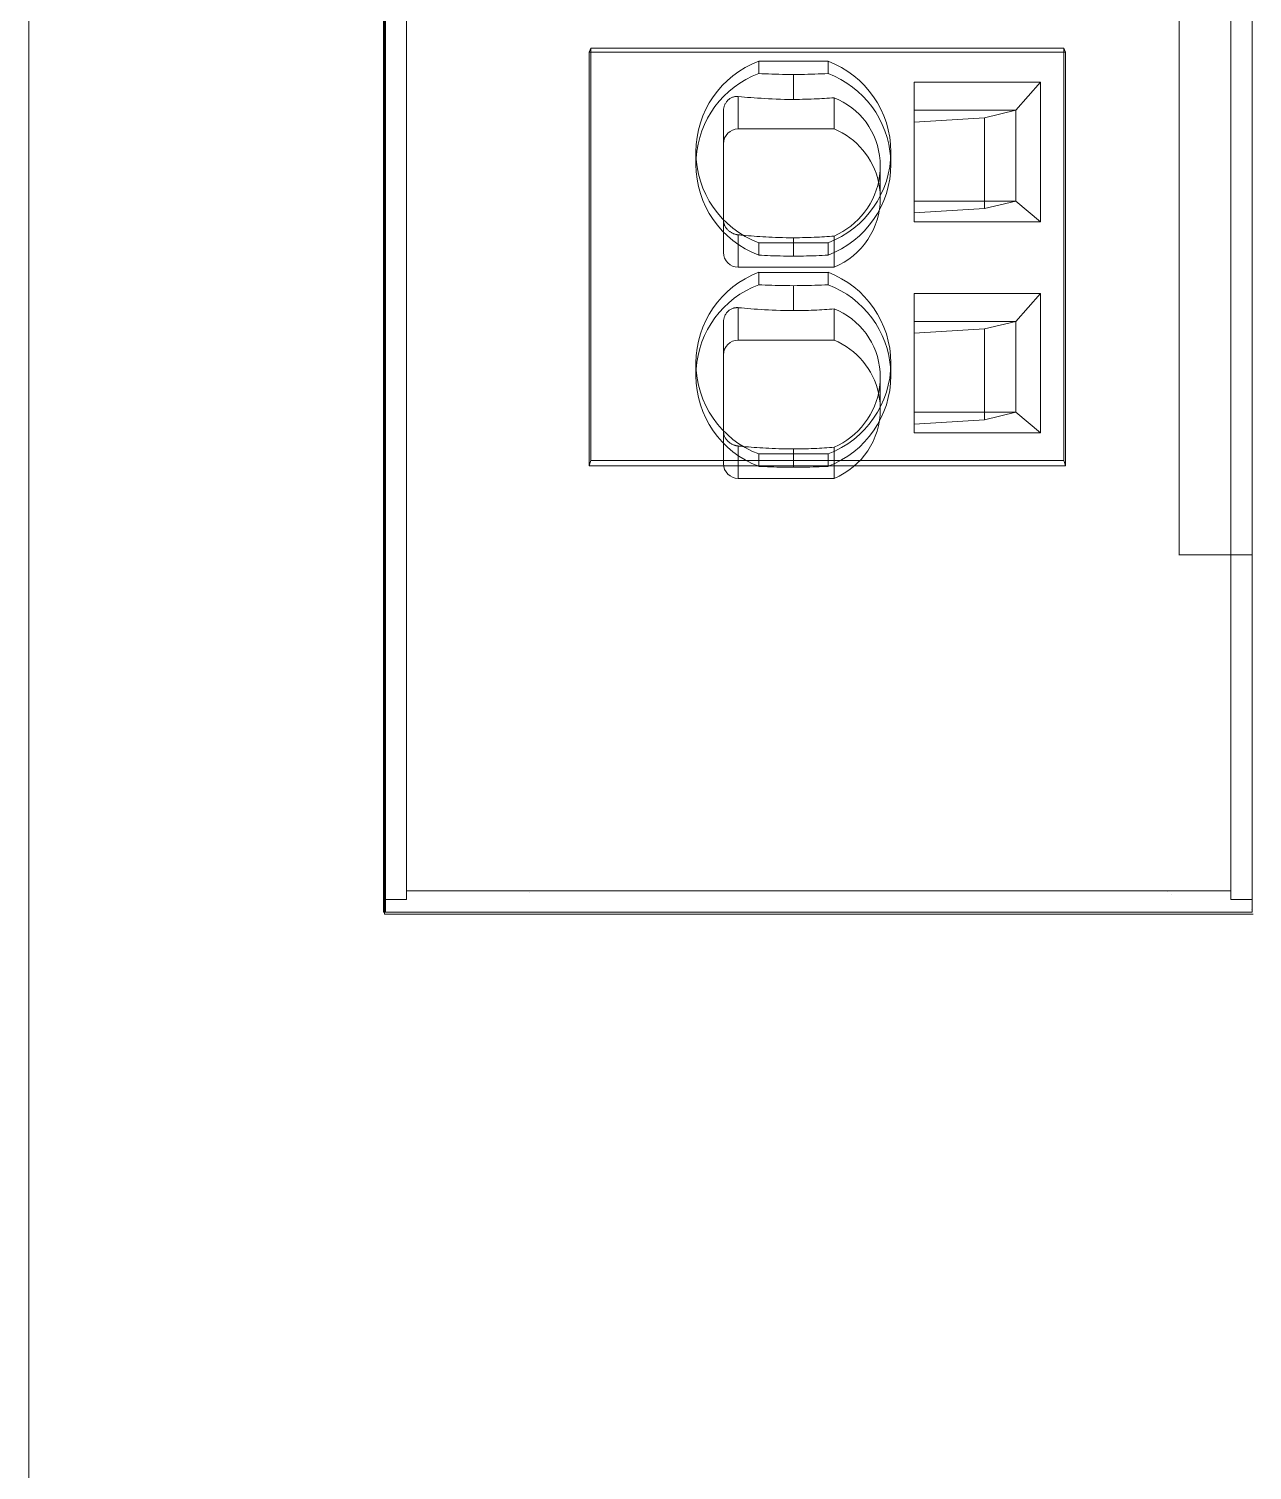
# Model space of a CAD drawing. Header units: millimetres. Extents: x 4137 to 6698, y 1400 to 3585.
# Drawn here: x 4370.9 to 4428.7, y 2504.4 to 2572.4 of the extents above; entities that cross this region are included whole.
import ezdxf

# ---------------------------------------------------------------- set-up
doc = ezdxf.new("R2010")
doc.units = ezdxf.units.MM
doc.layers.add('000-SI-Oprema', color=30, linetype='Continuous', lineweight=0)
doc.layers.add('002-PI-Kabelska kanalica', color=150, linetype='Continuous')

msp = doc.modelspace()

# ---------------------------------------------------------------- linework, layer by layer
at = {"layer": '000-SI-Oprema', "color": 0, "linetype": 'ByBlock', "lineweight": 0}
for p, q in [((4387.68, 2660.745), (4387.68, 2530.745)), ((4387.68, 2549.295), (4387.68, 2660.745)), ((4387.728, 2660.646), (4387.728, 2530.646)), ((4387.728, 2549.195), (4387.728, 2660.646)), ((4387.776, 2660.546), (4387.776, 2547.605)), ((4425.226, 2660.546), (4425.226, 2547.605)), ((4428.676, 2660.546), (4428.676, 2547.604)), ((4388.776, 2660.044), (4388.776, 2548.761)), ((4427.676, 2548.761), (4427.676, 2660.071)), ((4397.464, 2571.493), (4397.388, 2571.308)), ((4397.464, 2571.493), (4397.464, 2552.053)), ((4397.464, 2571.493), (4419.787, 2571.493)), ((4419.787, 2571.493), (4419.863, 2571.308)), ((4419.787, 2571.493), (4419.787, 2552.053)), ((4397.39, 2551.796), (4397.388, 2571.308)), ((4397.388, 2571.308), (4397.464, 2571.308)), ((4397.464, 2571.308), (4419.787, 2571.308)), ((4408.662, 2570.886), (4405.394, 2570.886)), ((4405.394, 2570.886), (4405.394, 2570.302)), ((4408.662, 2570.886), (4408.662, 2570.302)), ((4419.787, 2571.308), (4419.863, 2571.308)), ((4419.862, 2551.796), (4419.863, 2571.308)), ((4405.394, 2570.302), (4405.543, 2570.295)), ((4405.543, 2570.295), (4405.696, 2570.288)), ((4405.696, 2570.288), (4405.852, 2570.281)), ((4405.852, 2570.281), (4406.012, 2570.275)), ((4406.012, 2570.275), (4406.175, 2570.27)), ((4406.175, 2570.27), (4406.341, 2570.265)), ((4406.341, 2570.265), (4406.51, 2570.262)), ((4406.51, 2570.262), (4406.682, 2570.259)), ((4406.682, 2570.259), (4406.854, 2570.258)), ((4406.854, 2570.258), (4407.028, 2570.257)), ((4407.028, 2570.257), (4407.201, 2570.258)), ((4407.028, 2569.081), (4407.028, 2570.257)), ((4407.201, 2570.258), (4407.374, 2570.259)), ((4407.374, 2570.259), (4407.545, 2570.262)), ((4407.545, 2570.262), (4407.714, 2570.265)), ((4407.714, 2570.265), (4407.88, 2570.27)), ((4407.88, 2570.27), (4408.043, 2570.275)), ((4408.043, 2570.275), (4408.203, 2570.281)), ((4408.203, 2570.281), (4408.359, 2570.288)), ((4408.359, 2570.288), (4408.512, 2570.295)), ((4408.512, 2570.295), (4408.662, 2570.302)), ((4412.728, 2563.311), (4412.728, 2569.895)), ((4418.682, 2569.895), (4412.728, 2569.895)), ((4417.528, 2568.57), (4418.682, 2569.895)), ((4418.682, 2569.895), (4418.682, 2563.311)), ((4403.763, 2568.757), (4403.754, 2568.726)), ((4403.773, 2568.788), (4403.763, 2568.757)), ((4403.785, 2568.819), (4403.773, 2568.788)), ((4403.799, 2568.85), (4403.785, 2568.819)), ((4403.815, 2568.882), (4403.799, 2568.85)), ((4403.832, 2568.912), (4403.815, 2568.882)), ((4403.852, 2568.943), (4403.832, 2568.912)), ((4403.873, 2568.972), (4403.852, 2568.943)), ((4403.896, 2569.001), (4403.873, 2568.972)), ((4403.921, 2569.029), (4403.896, 2569.001)), ((4403.947, 2569.055), (4403.921, 2569.029)), ((4403.975, 2569.079), (4403.947, 2569.055)), ((4404.003, 2569.101), (4403.975, 2569.079)), ((4404.032, 2569.121), (4404.003, 2569.101)), ((4404.061, 2569.139), (4404.032, 2569.121)), ((4404.091, 2569.155), (4404.061, 2569.139)), ((4404.121, 2569.17), (4404.091, 2569.155)), ((4404.151, 2569.182), (4404.121, 2569.17)), ((4404.181, 2569.192), (4404.151, 2569.182)), ((4404.21, 2569.201), (4404.181, 2569.192)), ((4404.239, 2569.208), (4404.21, 2569.201)), ((4404.267, 2569.213), (4404.239, 2569.208)), ((4404.295, 2569.217), (4404.267, 2569.213)), ((4404.323, 2569.219), (4404.295, 2569.217)), ((4404.35, 2569.221), (4404.323, 2569.219)), ((4404.376, 2569.221), (4404.35, 2569.221)), ((4404.402, 2569.22), (4404.376, 2569.221)), ((4404.428, 2569.218), (4404.402, 2569.22)), ((4404.428, 2569.218), (4404.571, 2569.205)), ((4404.428, 2569.218), (4404.428, 2567.691)), ((4404.571, 2569.205), (4404.716, 2569.192)), ((4404.716, 2569.192), (4404.865, 2569.179)), ((4404.865, 2569.179), (4405.017, 2569.167)), ((4405.017, 2569.167), (4405.174, 2569.155)), ((4405.174, 2569.155), (4405.334, 2569.144)), ((4405.334, 2569.144), (4405.499, 2569.133)), ((4405.499, 2569.133), (4405.67, 2569.122)), ((4405.67, 2569.122), (4405.847, 2569.112)), ((4405.847, 2569.112), (4406.03, 2569.104)), ((4406.03, 2569.104), (4406.218, 2569.096)), ((4406.218, 2569.096), (4406.414, 2569.09)), ((4406.414, 2569.09), (4406.615, 2569.085)), ((4406.615, 2569.085), (4406.82, 2569.082)), ((4406.82, 2569.082), (4407.028, 2569.081)), ((4407.028, 2569.081), (4407.172, 2569.082)), ((4407.172, 2569.082), (4407.315, 2569.083)), ((4407.315, 2569.083), (4407.457, 2569.086)), ((4407.457, 2569.086), (4407.598, 2569.089)), ((4407.598, 2569.089), (4407.735, 2569.093)), ((4407.735, 2569.093), (4407.869, 2569.097)), ((4407.869, 2569.097), (4408, 2569.103)), ((4408, 2569.103), (4408.128, 2569.109)), ((4408.128, 2569.109), (4408.253, 2569.115)), ((4408.253, 2569.115), (4408.376, 2569.122)), ((4408.376, 2569.122), (4408.495, 2569.129)), ((4408.495, 2569.129), (4408.612, 2569.136)), ((4408.612, 2569.136), (4408.726, 2569.144)), ((4408.726, 2569.144), (4408.838, 2569.152)), ((4408.838, 2569.152), (4408.948, 2569.16)), ((4408.948, 2569.16), (4408.948, 2567.691)), ((4409.168, 2569.064), (4408.948, 2569.16)), ((4409.38, 2568.953), (4409.168, 2569.064)), ((4409.585, 2568.828), (4409.38, 2568.953)), ((4409.78, 2568.689), (4409.585, 2568.828)), ((4403.729, 2568.577), (4403.728, 2568.549)), ((4403.728, 2568.549), (4403.728, 2568.522)), ((4403.728, 2568.344), (4403.728, 2568.522)), ((4403.728, 2568.163), (4403.728, 2568.344)), ((4403.728, 2567.979), (4403.728, 2568.163)), ((4403.732, 2568.606), (4403.729, 2568.577)), ((4403.736, 2568.635), (4403.732, 2568.606)), ((4403.74, 2568.665), (4403.736, 2568.635)), ((4403.746, 2568.695), (4403.74, 2568.665)), ((4403.754, 2568.726), (4403.746, 2568.695)), ((4409.965, 2568.536), (4409.78, 2568.689)), ((4410.14, 2568.37), (4409.965, 2568.536)), ((4410.303, 2568.192), (4410.14, 2568.37)), ((4410.454, 2568.002), (4410.303, 2568.192)), ((4412.728, 2568.57), (4417.528, 2568.57)), ((4416.043, 2568.215), (4412.728, 2568.012)), ((4416.043, 2568.215), (4417.528, 2568.57)), ((4416.043, 2564.287), (4416.043, 2568.215)), ((4417.528, 2564.287), (4417.528, 2568.57)), ((4403.728, 2567.79), (4403.728, 2567.979)), ((4403.728, 2567.596), (4403.728, 2567.79)), ((4403.728, 2567.397), (4403.728, 2567.596)), ((4403.728, 2567.193), (4403.728, 2567.397)), ((4408.948, 2567.691), (4404.428, 2567.691)), ((4410.591, 2567.801), (4410.454, 2568.002)), ((4410.714, 2567.591), (4410.591, 2567.801)), ((4410.822, 2567.372), (4410.714, 2567.591)), ((4403.728, 2566.981), (4403.728, 2567.193)), ((4403.728, 2566.762), (4403.728, 2566.981)), ((4403.728, 2566.538), (4403.728, 2566.762)), ((4410.914, 2567.146), (4410.822, 2567.372)), ((4410.99, 2566.914), (4410.914, 2567.146)), ((4411.05, 2566.677), (4410.99, 2566.914)), ((4402.428, 2566.603), (4402.428, 2566.019)), ((4403.728, 2566.309), (4403.728, 2566.538)), ((4403.728, 2566.076), (4403.728, 2566.309)), ((4403.728, 2565.838), (4403.728, 2566.076)), ((4411.093, 2566.436), (4411.05, 2566.677)), ((4411.119, 2566.191), (4411.093, 2566.436)), ((4411.128, 2565.943), (4411.119, 2566.191)), ((4411.628, 2566.019), (4411.628, 2566.603)), ((4403.728, 2565.603), (4403.728, 2565.838)), ((4403.728, 2565.376), (4403.728, 2565.603)), ((4403.728, 2565.157), (4403.728, 2565.376)), ((4411.058, 2565.247), (4411.096, 2565.477)), ((4411.096, 2565.477), (4411.12, 2565.709)), ((4411.12, 2565.709), (4411.128, 2565.943)), ((4411.128, 2564.428), (4411.128, 2565.943)), ((4403.728, 2564.948), (4403.728, 2565.157)), ((4403.728, 2564.747), (4403.728, 2564.948)), ((4403.728, 2564.556), (4403.728, 2564.747)), ((4410.854, 2564.578), (4410.937, 2564.797)), ((4410.937, 2564.797), (4411.005, 2565.02)), ((4411.005, 2565.02), (4411.058, 2565.247)), ((4403.728, 2564.373), (4403.728, 2564.556)), ((4403.728, 2564.198), (4403.728, 2564.373)), ((4403.728, 2564.03), (4403.728, 2564.198)), ((4403.728, 2563.867), (4403.728, 2564.03)), ((4410.524, 2563.959), (4410.648, 2564.159)), ((4410.648, 2564.159), (4410.758, 2564.365)), ((4410.758, 2564.365), (4410.854, 2564.578)), ((4412.728, 2564.287), (4417.528, 2564.287)), ((4416.043, 2563.931), (4416.043, 2564.287)), ((4416.043, 2563.931), (4417.528, 2564.287)), ((4418.682, 2563.311), (4417.528, 2564.287)), ((4403.728, 2563.71), (4403.728, 2563.867)), ((4403.728, 2563.558), (4403.728, 2563.71)), ((4403.728, 2563.41), (4403.728, 2563.558)), ((4403.728, 2563.407), (4403.728, 2563.41)), ((4403.728, 2563.404), (4403.728, 2563.407)), ((4403.728, 2563.401), (4403.728, 2563.404)), ((4403.728, 2563.398), (4403.728, 2563.401)), ((4403.728, 2563.394), (4403.728, 2563.398)), ((4403.728, 2563.391), (4403.728, 2563.394)), ((4403.728, 2563.391), (4403.728, 2563.37)), ((4403.728, 2563.391), (4403.728, 2561.863)), ((4403.728, 2563.37), (4403.729, 2563.349)), ((4403.729, 2563.349), (4403.731, 2563.327)), ((4403.731, 2563.327), (4403.734, 2563.305)), ((4409.915, 2563.257), (4410.083, 2563.417)), ((4410.083, 2563.417), (4410.241, 2563.587)), ((4410.241, 2563.587), (4410.388, 2563.768)), ((4410.388, 2563.768), (4410.524, 2563.959)), ((4416.043, 2563.931), (4412.728, 2563.729)), ((4412.728, 2563.311), (4418.682, 2563.311)), ((4403.734, 2563.305), (4403.738, 2563.283)), ((4403.738, 2563.283), (4403.742, 2563.26)), ((4403.742, 2563.26), (4403.748, 2563.236)), ((4403.748, 2563.236), (4403.755, 2563.212)), ((4403.755, 2563.212), (4403.763, 2563.188)), ((4403.763, 2563.188), (4403.773, 2563.163)), ((4403.773, 2563.163), (4403.784, 2563.138)), ((4403.784, 2563.138), (4403.796, 2563.112)), ((4403.796, 2563.112), (4403.809, 2563.086)), ((4403.809, 2563.086), (4403.825, 2563.06)), ((4403.825, 2563.06), (4403.841, 2563.035)), ((4403.841, 2563.035), (4403.859, 2563.009)), ((4403.859, 2563.009), (4403.879, 2562.984)), ((4403.879, 2562.984), (4403.9, 2562.959)), ((4403.9, 2562.959), (4403.922, 2562.935)), ((4403.922, 2562.935), (4403.946, 2562.911)), ((4403.946, 2562.911), (4403.97, 2562.889)), ((4403.97, 2562.889), (4403.996, 2562.868)), ((4403.996, 2562.868), (4404.021, 2562.848)), ((4404.021, 2562.848), (4404.048, 2562.83)), ((4404.048, 2562.83), (4404.074, 2562.812)), ((4404.074, 2562.812), (4404.101, 2562.796)), ((4404.101, 2562.796), (4404.128, 2562.782)), ((4404.128, 2562.782), (4404.155, 2562.768)), ((4404.155, 2562.768), (4404.181, 2562.756)), ((4404.181, 2562.756), (4404.208, 2562.746)), ((4404.208, 2562.746), (4404.234, 2562.736)), ((4404.234, 2562.736), (4404.259, 2562.727)), ((4404.259, 2562.727), (4404.285, 2562.72)), ((4404.285, 2562.72), (4404.31, 2562.713)), ((4404.31, 2562.713), (4404.334, 2562.708)), ((4404.334, 2562.708), (4404.358, 2562.703)), ((4404.358, 2562.703), (4404.382, 2562.699)), ((4404.382, 2562.699), (4404.405, 2562.696)), ((4404.405, 2562.696), (4404.428, 2562.693)), ((4404.466, 2562.69), (4404.428, 2562.693)), ((4404.428, 2562.693), (4404.428, 2561.166)), ((4404.505, 2562.686), (4404.466, 2562.69)), ((4404.545, 2562.682), (4404.505, 2562.686)), ((4404.584, 2562.679), (4404.545, 2562.682)), ((4404.624, 2562.675), (4404.584, 2562.679)), ((4404.664, 2562.672), (4404.624, 2562.675)), ((4404.787, 2562.661), (4404.664, 2562.672)), ((4404.912, 2562.65), (4404.787, 2562.661)), ((4405.04, 2562.64), (4404.912, 2562.65)), ((4405.171, 2562.63), (4405.04, 2562.64)), ((4405.304, 2562.621), (4405.171, 2562.63)), ((4408.948, 2562.635), (4408.838, 2562.627)), ((4408.948, 2562.635), (4409.156, 2562.734)), ((4408.948, 2562.635), (4408.948, 2561.166)), ((4409.156, 2562.734), (4409.357, 2562.847)), ((4409.357, 2562.847), (4409.551, 2562.971)), ((4409.551, 2562.971), (4409.737, 2563.108)), ((4409.737, 2563.108), (4409.915, 2563.257)), ((4405.441, 2562.611), (4405.304, 2562.621)), ((4405.394, 2562.319), (4405.394, 2561.735)), ((4405.394, 2562.319), (4408.662, 2562.319)), ((4405.582, 2562.602), (4405.441, 2562.611)), ((4405.726, 2562.594), (4405.582, 2562.602)), ((4405.874, 2562.586), (4405.726, 2562.594)), ((4406.027, 2562.579), (4405.874, 2562.586)), ((4406.184, 2562.572), (4406.027, 2562.579)), ((4406.347, 2562.567), (4406.184, 2562.572)), ((4406.513, 2562.562), (4406.347, 2562.567)), ((4406.682, 2562.559), (4406.513, 2562.562)), ((4406.853, 2562.557), (4406.682, 2562.559)), ((4407.028, 2562.556), (4406.853, 2562.557)), ((4407.173, 2562.557), (4407.028, 2562.556)), ((4407.028, 2562.556), (4407.028, 2562.319)), ((4407.028, 2562.319), (4407.028, 2561.69)), ((4407.316, 2562.558), (4407.173, 2562.557)), ((4407.458, 2562.561), (4407.316, 2562.558)), ((4407.597, 2562.564), (4407.458, 2562.561)), ((4407.734, 2562.568), (4407.597, 2562.564)), ((4407.869, 2562.572), (4407.734, 2562.568)), ((4408, 2562.578), (4407.869, 2562.572)), ((4408.129, 2562.583), (4408, 2562.578)), ((4408.254, 2562.59), (4408.129, 2562.583)), ((4408.376, 2562.597), (4408.254, 2562.59)), ((4408.495, 2562.604), (4408.376, 2562.597)), ((4408.612, 2562.611), (4408.495, 2562.604)), ((4408.726, 2562.619), (4408.612, 2562.611)), ((4408.662, 2562.319), (4408.662, 2561.735)), ((4408.838, 2562.627), (4408.726, 2562.619)), ((4405.529, 2561.728), (4405.394, 2561.735)), ((4405.668, 2561.722), (4405.529, 2561.728)), ((4405.809, 2561.715), (4405.668, 2561.722)), ((4405.954, 2561.71), (4405.809, 2561.715)), ((4406.101, 2561.705), (4405.954, 2561.71)), ((4406.25, 2561.7), (4406.101, 2561.705)), ((4406.402, 2561.697), (4406.25, 2561.7)), ((4406.556, 2561.694), (4406.402, 2561.697)), ((4406.713, 2561.692), (4406.556, 2561.694)), ((4406.87, 2561.69), (4406.713, 2561.692)), ((4407.028, 2561.69), (4406.87, 2561.69)), ((4407.186, 2561.69), (4407.028, 2561.69)), ((4407.343, 2561.692), (4407.186, 2561.69)), ((4407.498, 2561.694), (4407.343, 2561.692)), ((4407.652, 2561.697), (4407.498, 2561.694)), ((4407.805, 2561.7), (4407.652, 2561.697)), ((4407.955, 2561.705), (4407.805, 2561.7)), ((4408.102, 2561.71), (4407.955, 2561.705)), ((4408.246, 2561.715), (4408.102, 2561.71)), ((4408.387, 2561.722), (4408.246, 2561.715)), ((4408.526, 2561.728), (4408.387, 2561.722)), ((4408.662, 2561.735), (4408.526, 2561.728)), ((4404.428, 2561.166), (4408.948, 2561.166)), ((4408.662, 2560.924), (4405.394, 2560.924)), ((4405.394, 2560.924), (4405.394, 2560.341)), ((4408.662, 2560.924), (4408.662, 2560.341)), ((4405.394, 2560.341), (4405.543, 2560.333)), ((4405.543, 2560.333), (4405.696, 2560.326)), ((4405.696, 2560.326), (4405.852, 2560.319)), ((4405.852, 2560.319), (4406.012, 2560.313)), ((4406.012, 2560.313), (4406.175, 2560.308)), ((4406.175, 2560.308), (4406.341, 2560.303)), ((4406.341, 2560.303), (4406.51, 2560.3)), ((4406.51, 2560.3), (4406.682, 2560.297)), ((4406.682, 2560.297), (4406.854, 2560.296)), ((4406.854, 2560.296), (4407.028, 2560.295)), ((4407.028, 2560.295), (4407.201, 2560.296)), ((4407.028, 2559.119), (4407.028, 2560.295)), ((4407.201, 2560.296), (4407.374, 2560.297)), ((4407.374, 2560.297), (4407.545, 2560.3)), ((4407.545, 2560.3), (4407.714, 2560.303)), ((4407.714, 2560.303), (4407.88, 2560.308)), ((4407.88, 2560.308), (4408.043, 2560.313)), ((4408.043, 2560.313), (4408.203, 2560.319)), ((4408.203, 2560.319), (4408.359, 2560.326)), ((4408.359, 2560.326), (4408.512, 2560.333)), ((4408.512, 2560.333), (4408.662, 2560.341)), ((4412.728, 2553.349), (4412.728, 2559.933)), ((4418.682, 2559.933), (4412.728, 2559.933)), ((4417.528, 2558.608), (4418.682, 2559.933)), ((4418.682, 2559.933), (4418.682, 2553.349)), ((4404.181, 2559.23), (4404.151, 2559.22)), ((4404.21, 2559.239), (4404.181, 2559.23)), ((4404.239, 2559.246), (4404.21, 2559.239)), ((4404.267, 2559.251), (4404.239, 2559.246)), ((4404.295, 2559.255), (4404.267, 2559.251)), ((4404.323, 2559.257), (4404.295, 2559.255)), ((4404.35, 2559.259), (4404.323, 2559.257)), ((4404.376, 2559.259), (4404.35, 2559.259)), ((4404.402, 2559.258), (4404.376, 2559.259)), ((4404.428, 2559.256), (4404.402, 2559.258)), ((4404.428, 2559.256), (4404.428, 2557.729)), ((4404.428, 2559.256), (4404.571, 2559.243)), ((4404.571, 2559.243), (4404.716, 2559.23)), ((4404.716, 2559.23), (4404.865, 2559.217)), ((4403.729, 2558.615), (4403.728, 2558.587)), ((4403.728, 2558.587), (4403.728, 2558.56)), ((4403.728, 2558.382), (4403.728, 2558.56)), ((4403.732, 2558.644), (4403.729, 2558.615)), ((4403.736, 2558.673), (4403.732, 2558.644)), ((4403.74, 2558.703), (4403.736, 2558.673)), ((4403.746, 2558.733), (4403.74, 2558.703)), ((4403.754, 2558.764), (4403.746, 2558.733)), ((4403.763, 2558.795), (4403.754, 2558.764)), ((4403.773, 2558.826), (4403.763, 2558.795)), ((4403.785, 2558.857), (4403.773, 2558.826)), ((4403.799, 2558.888), (4403.785, 2558.857)), ((4403.815, 2558.92), (4403.799, 2558.888)), ((4403.832, 2558.951), (4403.815, 2558.92)), ((4403.852, 2558.981), (4403.832, 2558.951)), ((4403.873, 2559.01), (4403.852, 2558.981)), ((4403.896, 2559.039), (4403.873, 2559.01)), ((4403.921, 2559.067), (4403.896, 2559.039)), ((4403.947, 2559.093), (4403.921, 2559.067)), ((4403.975, 2559.117), (4403.947, 2559.093)), ((4404.003, 2559.139), (4403.975, 2559.117)), ((4404.032, 2559.159), (4404.003, 2559.139)), ((4404.061, 2559.177), (4404.032, 2559.159)), ((4404.091, 2559.194), (4404.061, 2559.177)), ((4404.121, 2559.208), (4404.091, 2559.194)), ((4404.151, 2559.22), (4404.121, 2559.208)), ((4404.865, 2559.217), (4405.017, 2559.205)), ((4405.017, 2559.205), (4405.174, 2559.193)), ((4405.174, 2559.193), (4405.334, 2559.182)), ((4405.334, 2559.182), (4405.499, 2559.171)), ((4405.499, 2559.171), (4405.67, 2559.16)), ((4405.67, 2559.16), (4405.847, 2559.151)), ((4405.847, 2559.151), (4406.03, 2559.142)), ((4406.03, 2559.142), (4406.218, 2559.134)), ((4406.218, 2559.134), (4406.414, 2559.128)), ((4406.414, 2559.128), (4406.615, 2559.123)), ((4406.615, 2559.123), (4406.82, 2559.12)), ((4406.82, 2559.12), (4407.028, 2559.119)), ((4407.028, 2559.119), (4407.172, 2559.12)), ((4407.172, 2559.12), (4407.315, 2559.121)), ((4407.315, 2559.121), (4407.457, 2559.124)), ((4407.457, 2559.124), (4407.598, 2559.127)), ((4407.598, 2559.127), (4407.735, 2559.131)), ((4407.735, 2559.131), (4407.869, 2559.135)), ((4407.869, 2559.135), (4408, 2559.141)), ((4408, 2559.141), (4408.128, 2559.147)), ((4408.128, 2559.147), (4408.253, 2559.153)), ((4408.253, 2559.153), (4408.376, 2559.16)), ((4408.376, 2559.16), (4408.495, 2559.167)), ((4408.495, 2559.167), (4408.612, 2559.174)), ((4408.612, 2559.174), (4408.726, 2559.182)), ((4408.726, 2559.182), (4408.838, 2559.19)), ((4408.838, 2559.19), (4408.948, 2559.198)), ((4409.168, 2559.102), (4408.948, 2559.198)), ((4408.948, 2559.198), (4408.948, 2557.729)), ((4409.38, 2558.991), (4409.168, 2559.102)), ((4409.585, 2558.866), (4409.38, 2558.991)), ((4409.78, 2558.727), (4409.585, 2558.866)), ((4409.965, 2558.574), (4409.78, 2558.727)), ((4410.14, 2558.408), (4409.965, 2558.574)), ((4412.728, 2558.608), (4417.528, 2558.608)), ((4416.043, 2558.253), (4417.528, 2558.608)), ((4417.528, 2554.325), (4417.528, 2558.608)), ((4403.728, 2558.201), (4403.728, 2558.382)), ((4403.728, 2558.017), (4403.728, 2558.201)), ((4403.728, 2557.828), (4403.728, 2558.017)), ((4410.303, 2558.23), (4410.14, 2558.408)), ((4410.454, 2558.04), (4410.303, 2558.23)), ((4410.591, 2557.839), (4410.454, 2558.04)), ((4416.043, 2558.253), (4412.728, 2558.05)), ((4416.043, 2554.325), (4416.043, 2558.253)), ((4403.728, 2557.634), (4403.728, 2557.828)), ((4403.728, 2557.435), (4403.728, 2557.634)), ((4403.728, 2557.231), (4403.728, 2557.435)), ((4403.728, 2557.019), (4403.728, 2557.231)), ((4408.948, 2557.729), (4404.428, 2557.729)), ((4410.714, 2557.629), (4410.591, 2557.839)), ((4410.822, 2557.41), (4410.714, 2557.629)), ((4410.914, 2557.184), (4410.822, 2557.41)), ((4402.428, 2556.641), (4402.428, 2556.057)), ((4403.728, 2556.8), (4403.728, 2557.019)), ((4403.728, 2556.576), (4403.728, 2556.8)), ((4403.728, 2556.347), (4403.728, 2556.576)), ((4410.99, 2556.953), (4410.914, 2557.184)), ((4411.05, 2556.715), (4410.99, 2556.953)), ((4411.093, 2556.474), (4411.05, 2556.715)), ((4411.628, 2556.057), (4411.628, 2556.641)), ((4403.728, 2556.114), (4403.728, 2556.347)), ((4403.728, 2555.876), (4403.728, 2556.114)), ((4403.728, 2555.641), (4403.728, 2555.876)), ((4411.119, 2556.229), (4411.093, 2556.474)), ((4411.128, 2555.981), (4411.119, 2556.229)), ((4411.12, 2555.747), (4411.128, 2555.981)), ((4411.128, 2554.466), (4411.128, 2555.981)), ((4403.728, 2555.414), (4403.728, 2555.641)), ((4403.728, 2555.196), (4403.728, 2555.414)), ((4403.728, 2554.986), (4403.728, 2555.196)), ((4411.005, 2555.058), (4411.058, 2555.285)), ((4411.058, 2555.285), (4411.096, 2555.515)), ((4411.096, 2555.515), (4411.12, 2555.747)), ((4403.728, 2554.785), (4403.728, 2554.986)), ((4403.728, 2554.594), (4403.728, 2554.785)), ((4403.728, 2554.411), (4403.728, 2554.594)), ((4410.758, 2554.403), (4410.854, 2554.616)), ((4410.854, 2554.616), (4410.937, 2554.835)), ((4410.937, 2554.835), (4411.005, 2555.058)), ((4403.728, 2554.236), (4403.728, 2554.411)), ((4403.728, 2554.068), (4403.728, 2554.236)), ((4403.728, 2553.905), (4403.728, 2554.068)), ((4403.728, 2553.748), (4403.728, 2553.905)), ((4410.241, 2553.625), (4410.388, 2553.806)), ((4410.388, 2553.806), (4410.524, 2553.997)), ((4410.524, 2553.997), (4410.648, 2554.197)), ((4410.648, 2554.197), (4410.758, 2554.403)), ((4412.728, 2554.325), (4417.528, 2554.325)), ((4416.043, 2553.969), (4412.728, 2553.767)), ((4416.043, 2553.969), (4416.043, 2554.325)), ((4416.043, 2553.969), (4417.528, 2554.325)), ((4418.682, 2553.349), (4417.528, 2554.325)), ((4403.728, 2553.596), (4403.728, 2553.748)), ((4403.728, 2553.448), (4403.728, 2553.596)), ((4403.728, 2553.445), (4403.728, 2553.448)), ((4403.728, 2553.442), (4403.728, 2553.445)), ((4403.728, 2553.439), (4403.728, 2553.442)), ((4403.728, 2553.436), (4403.728, 2553.439)), ((4403.728, 2553.432), (4403.728, 2553.436)), ((4403.728, 2553.429), (4403.728, 2553.432)), ((4403.728, 2553.429), (4403.728, 2551.901)), ((4403.728, 2553.429), (4403.728, 2553.408)), ((4403.728, 2553.408), (4403.729, 2553.387)), ((4403.729, 2553.387), (4403.731, 2553.366)), ((4403.731, 2553.366), (4403.734, 2553.343)), ((4403.734, 2553.343), (4403.738, 2553.321)), ((4403.738, 2553.321), (4403.742, 2553.298)), ((4403.742, 2553.298), (4403.748, 2553.274)), ((4403.748, 2553.274), (4403.755, 2553.25)), ((4403.755, 2553.25), (4403.763, 2553.226)), ((4403.763, 2553.226), (4403.773, 2553.201)), ((4403.773, 2553.201), (4403.784, 2553.176)), ((4403.784, 2553.176), (4403.796, 2553.15)), ((4403.796, 2553.15), (4403.809, 2553.124)), ((4403.809, 2553.124), (4403.825, 2553.099)), ((4409.551, 2553.009), (4409.737, 2553.146)), ((4409.737, 2553.146), (4409.915, 2553.295)), ((4409.915, 2553.295), (4410.083, 2553.455)), ((4410.083, 2553.455), (4410.241, 2553.625)), ((4412.728, 2553.349), (4418.682, 2553.349)), ((4403.825, 2553.099), (4403.841, 2553.073)), ((4403.841, 2553.073), (4403.859, 2553.047)), ((4403.859, 2553.047), (4403.879, 2553.022)), ((4403.879, 2553.022), (4403.9, 2552.997)), ((4403.9, 2552.997), (4403.922, 2552.973)), ((4403.922, 2552.973), (4403.946, 2552.949)), ((4403.946, 2552.949), (4403.97, 2552.927)), ((4403.97, 2552.927), (4403.996, 2552.906)), ((4403.996, 2552.906), (4404.021, 2552.886)), ((4404.021, 2552.886), (4404.048, 2552.868)), ((4404.048, 2552.868), (4404.074, 2552.85)), ((4404.074, 2552.85), (4404.101, 2552.834)), ((4404.101, 2552.834), (4404.128, 2552.82)), ((4404.128, 2552.82), (4404.155, 2552.806)), ((4404.155, 2552.806), (4404.181, 2552.794)), ((4404.181, 2552.794), (4404.208, 2552.784)), ((4404.208, 2552.784), (4404.234, 2552.774)), ((4404.234, 2552.774), (4404.259, 2552.765)), ((4404.259, 2552.765), (4404.285, 2552.758)), ((4404.285, 2552.758), (4404.31, 2552.751)), ((4404.31, 2552.751), (4404.334, 2552.746)), ((4404.334, 2552.746), (4404.358, 2552.741)), ((4404.358, 2552.741), (4404.382, 2552.737)), ((4404.382, 2552.737), (4404.405, 2552.734)), ((4404.405, 2552.734), (4404.428, 2552.731)), ((4404.428, 2552.731), (4404.428, 2551.204)), ((4404.466, 2552.728), (4404.428, 2552.731)), ((4404.505, 2552.724), (4404.466, 2552.728)), ((4404.545, 2552.72), (4404.505, 2552.724)), ((4404.584, 2552.717), (4404.545, 2552.72)), ((4404.624, 2552.713), (4404.584, 2552.717)), ((4404.664, 2552.71), (4404.624, 2552.713)), ((4404.787, 2552.699), (4404.664, 2552.71)), ((4404.912, 2552.688), (4404.787, 2552.699)), ((4405.04, 2552.678), (4404.912, 2552.688)), ((4405.171, 2552.668), (4405.04, 2552.678)), ((4405.304, 2552.659), (4405.171, 2552.668)), ((4405.441, 2552.649), (4405.304, 2552.659)), ((4405.582, 2552.64), (4405.441, 2552.649)), ((4405.726, 2552.632), (4405.582, 2552.64)), ((4405.874, 2552.624), (4405.726, 2552.632)), ((4406.027, 2552.617), (4405.874, 2552.624)), ((4406.184, 2552.61), (4406.027, 2552.617)), ((4406.347, 2552.605), (4406.184, 2552.61)), ((4406.513, 2552.6), (4406.347, 2552.605)), ((4406.682, 2552.597), (4406.513, 2552.6)), ((4406.853, 2552.595), (4406.682, 2552.597)), ((4407.028, 2552.594), (4406.853, 2552.595)), ((4407.173, 2552.595), (4407.028, 2552.594)), ((4407.028, 2552.594), (4407.028, 2552.357)), ((4407.316, 2552.596), (4407.173, 2552.595)), ((4407.458, 2552.599), (4407.316, 2552.596)), ((4407.597, 2552.602), (4407.458, 2552.599)), ((4407.734, 2552.606), (4407.597, 2552.602)), ((4407.869, 2552.61), (4407.734, 2552.606)), ((4408, 2552.616), (4407.869, 2552.61)), ((4408.129, 2552.622), (4408, 2552.616)), ((4408.254, 2552.628), (4408.129, 2552.622)), ((4408.376, 2552.635), (4408.254, 2552.628)), ((4408.495, 2552.642), (4408.376, 2552.635)), ((4408.612, 2552.649), (4408.495, 2552.642)), ((4408.726, 2552.657), (4408.612, 2552.649)), ((4408.838, 2552.665), (4408.726, 2552.657)), ((4408.948, 2552.673), (4408.838, 2552.665)), ((4408.948, 2552.673), (4409.156, 2552.772)), ((4408.948, 2552.673), (4408.948, 2551.204)), ((4409.156, 2552.772), (4409.357, 2552.885)), ((4409.357, 2552.885), (4409.551, 2553.009)), ((4397.39, 2551.796), (4397.464, 2552.053)), ((4397.39, 2551.796), (4419.862, 2551.796)), ((4419.787, 2552.053), (4397.464, 2552.053)), ((4405.394, 2552.357), (4405.394, 2551.773)), ((4405.394, 2552.357), (4408.662, 2552.357)), ((4405.529, 2551.766), (4405.394, 2551.773)), ((4405.668, 2551.76), (4405.529, 2551.766)), ((4405.809, 2551.754), (4405.668, 2551.76)), ((4405.954, 2551.748), (4405.809, 2551.754)), ((4407.028, 2552.357), (4407.028, 2551.728)), ((4408.246, 2551.754), (4408.102, 2551.748)), ((4408.387, 2551.76), (4408.246, 2551.754)), ((4408.526, 2551.766), (4408.387, 2551.76)), ((4408.662, 2551.773), (4408.526, 2551.766)), ((4408.662, 2552.357), (4408.662, 2551.773)), ((4419.862, 2551.796), (4419.787, 2552.053)), ((4404.428, 2551.204), (4408.948, 2551.204)), ((4406.101, 2551.743), (4405.954, 2551.748)), ((4406.25, 2551.739), (4406.101, 2551.743)), ((4406.402, 2551.735), (4406.25, 2551.739)), ((4406.556, 2551.732), (4406.402, 2551.735)), ((4406.713, 2551.73), (4406.556, 2551.732)), ((4406.87, 2551.728), (4406.713, 2551.73)), ((4407.028, 2551.728), (4406.87, 2551.728)), ((4407.186, 2551.728), (4407.028, 2551.728)), ((4407.343, 2551.73), (4407.186, 2551.728)), ((4407.498, 2551.732), (4407.343, 2551.73)), ((4407.652, 2551.735), (4407.498, 2551.732)), ((4407.805, 2551.738), (4407.652, 2551.735)), ((4407.955, 2551.743), (4407.805, 2551.738)), ((4408.102, 2551.748), (4407.955, 2551.743)), ((4387.68, 2549.056), (4387.68, 2549.295)), ((4387.728, 2549.056), (4387.68, 2549.056)), ((4387.68, 2546.505), (4387.68, 2549.056)), ((4387.728, 2548.956), (4387.728, 2549.195)), ((4387.776, 2548.956), (4387.728, 2548.956)), ((4387.728, 2546.405), (4387.728, 2548.956)), ((4388.776, 2544.471), (4388.776, 2548.761)), ((4427.676, 2544.471), (4427.676, 2548.761)), ((4387.776, 2547.604), (4387.776, 2543.21)), ((4425.226, 2547.604), (4428.676, 2547.604)), ((4425.226, 2547.604), (4425.226, 2547.583)), ((4428.676, 2547.604), (4428.676, 2543.21)), ((4387.68, 2531.019), (4387.68, 2546.505)), ((4387.728, 2530.92), (4387.728, 2546.405)), ((4387.776, 2546.405), (4387.728, 2546.405)), ((4388.776, 2544.471), (4388.776, 2531.333)), ((4427.676, 2544.471), (4427.676, 2531.333)), ((4387.776, 2543.21), (4387.776, 2542.982)), ((4387.776, 2542.982), (4387.776, 2530.746)), ((4428.676, 2543.212), (4428.676, 2542.982)), ((4428.676, 2542.982), (4428.676, 2530.746)), ((4388.776, 2531.746), (4388.776, 2531.746)), ((4427.676, 2531.746), (4388.776, 2531.746)), ((4394.591, 2531.682), (4394.591, 2531.682)), ((4424.691, 2531.701), (4424.691, 2531.701)), ((4424.691, 2531.701), (4424.691, 2531.701)), ((4424.889, 2531.587), (4424.889, 2531.587)), ((4427.676, 2531.746), (4427.676, 2531.746)), ((4387.68, 2530.745), (4387.68, 2531.019)), ((4387.68, 2530.745), (4428.68, 2530.745)), ((4428.68, 2530.745), (4387.68, 2530.745)), ((4387.68, 2530.745), (4387.68, 2530.745)), ((4387.728, 2530.646), (4387.728, 2530.92)), ((4387.776, 2531.333), (4388.776, 2531.333)), ((4387.776, 2530.746), (4387.776, 2530.746)), ((4387.776, 2530.746), (4428.676, 2530.746)), ((4389.68, 2530.745), (4389.68, 2530.745)), ((4389.68, 2530.745), (4389.68, 2530.745)), ((4389.68, 2530.745), (4389.68, 2530.745)), ((4392.68, 2530.745), (4392.68, 2530.745)), ((4392.68, 2530.745), (4392.68, 2530.745)), ((4392.68, 2530.745), (4392.68, 2530.745)), ((4392.68, 2530.745), (4392.68, 2530.745)), ((4392.68, 2530.745), (4392.68, 2530.745)), ((4392.68, 2530.745), (4392.68, 2530.745)), ((4392.68, 2530.745), (4392.68, 2530.745)), ((4392.68, 2530.745), (4392.68, 2530.745)), ((4392.68, 2530.745), (4392.68, 2530.745)), ((4392.68, 2530.745), (4392.68, 2530.745)), ((4392.68, 2530.745), (4392.68, 2530.745)), ((4392.68, 2530.745), (4392.68, 2530.745)), ((4393.08, 2530.745), (4393.08, 2530.745)), ((4393.08, 2530.745), (4393.08, 2530.745)), ((4394.58, 2530.745), (4394.58, 2530.745)), ((4394.58, 2530.745), (4394.58, 2530.745)), ((4394.58, 2530.745), (4394.58, 2530.745)), ((4394.58, 2530.745), (4394.58, 2530.745)), ((4395.58, 2530.745), (4395.58, 2530.745)), ((4396.08, 2530.745), (4396.08, 2530.745)), ((4396.08, 2530.745), (4396.08, 2530.745)), ((4396.08, 2530.745), (4396.08, 2530.745)), ((4398.002, 2530.745), (4398.002, 2530.745)), ((4399.924, 2530.745), (4399.924, 2530.745)), ((4401.68, 2530.745), (4401.68, 2530.745)), ((4402.28, 2530.745), (4402.28, 2530.745)), ((4407.197, 2530.745), (4407.197, 2530.745)), ((4407.197, 2530.745), (4407.197, 2530.745)), ((4407.197, 2530.745), (4407.197, 2530.745)), ((4407.197, 2530.745), (4407.197, 2530.745)), ((4407.197, 2530.745), (4407.197, 2530.745)), ((4407.197, 2530.745), (4407.197, 2530.745)), ((4407.197, 2530.745), (4407.197, 2530.745)), ((4407.197, 2530.745), (4407.197, 2530.745)), ((4407.197, 2530.745), (4407.197, 2530.745)), ((4407.197, 2530.745), (4407.197, 2530.745)), ((4407.197, 2530.745), (4407.197, 2530.745)), ((4407.197, 2530.745), (4407.197, 2530.745)), ((4407.197, 2530.745), (4407.197, 2530.745)), ((4407.197, 2530.745), (4407.197, 2530.745)), ((4409.162, 2530.745), (4409.162, 2530.745)), ((4409.162, 2530.745), (4409.162, 2530.745)), ((4409.162, 2530.745), (4409.162, 2530.745)), ((4409.162, 2530.745), (4409.162, 2530.745)), ((4409.162, 2530.745), (4409.162, 2530.745)), ((4409.162, 2530.745), (4409.162, 2530.745)), ((4409.162, 2530.745), (4409.162, 2530.745)), ((4409.162, 2530.745), (4409.162, 2530.745)), ((4409.162, 2530.745), (4409.162, 2530.745)), ((4409.162, 2530.745), (4409.162, 2530.745)), ((4409.162, 2530.745), (4409.162, 2530.745)), ((4409.162, 2530.745), (4409.162, 2530.745)), ((4409.162, 2530.745), (4409.162, 2530.745)), ((4409.162, 2530.745), (4409.162, 2530.745)), ((4414.08, 2530.745), (4414.08, 2530.745)), ((4414.68, 2530.745), (4414.68, 2530.745)), ((4416.431, 2530.745), (4416.431, 2530.745)), ((4418.353, 2530.745), (4418.353, 2530.745)), ((4424.68, 2530.745), (4424.68, 2530.745)), ((4424.68, 2530.745), (4424.68, 2530.745)), ((4424.68, 2530.745), (4424.68, 2530.745)), ((4424.68, 2530.745), (4424.68, 2530.745)), ((4424.68, 2530.745), (4424.68, 2530.745)), ((4424.68, 2530.745), (4424.68, 2530.745)), ((4424.68, 2530.745), (4424.68, 2530.745)), ((4424.68, 2530.745), (4424.68, 2530.745)), ((4424.68, 2530.745), (4424.68, 2530.745)), ((4424.68, 2530.745), (4424.68, 2530.745)), ((4424.68, 2530.745), (4424.68, 2530.745)), ((4424.68, 2530.745), (4424.68, 2530.745)), ((4424.68, 2530.745), (4424.68, 2530.745)), ((4424.68, 2530.745), (4424.68, 2530.745)), ((4424.982, 2530.745), (4424.982, 2530.745)), ((4427.676, 2531.333), (4428.676, 2531.333)), ((4428.628, 2530.846), (4428.628, 2530.846)), ((4428.676, 2530.746), (4428.676, 2530.746)), ((4387.728, 2530.646), (4428.728, 2530.646)), ((4428.728, 2530.646), (4387.728, 2530.646)), ((4387.728, 2530.646), (4387.728, 2530.646)), ((4389.728, 2530.646), (4389.728, 2530.646)), ((4389.728, 2530.646), (4389.728, 2530.646)), ((4389.728, 2530.646), (4389.728, 2530.646)), ((4392.728, 2530.646), (4392.728, 2530.646)), ((4392.728, 2530.646), (4392.728, 2530.646)), ((4392.728, 2530.646), (4392.728, 2530.646)), ((4392.728, 2530.646), (4392.728, 2530.646)), ((4392.728, 2530.646), (4392.728, 2530.646)), ((4392.728, 2530.646), (4392.728, 2530.646)), ((4392.728, 2530.646), (4392.728, 2530.646)), ((4392.728, 2530.646), (4392.728, 2530.646)), ((4392.728, 2530.646), (4392.728, 2530.646)), ((4392.728, 2530.646), (4392.728, 2530.646)), ((4392.728, 2530.646), (4392.728, 2530.646)), ((4392.728, 2530.646), (4392.728, 2530.646)), ((4393.128, 2530.646), (4393.128, 2530.646)), ((4393.128, 2530.646), (4393.128, 2530.646)), ((4394.628, 2530.646), (4394.628, 2530.646)), ((4394.628, 2530.646), (4394.628, 2530.646)), ((4394.628, 2530.646), (4394.628, 2530.646)), ((4394.628, 2530.646), (4394.628, 2530.646)), ((4395.628, 2530.646), (4395.628, 2530.646)), ((4396.128, 2530.646), (4396.128, 2530.646)), ((4396.128, 2530.646), (4396.128, 2530.646)), ((4396.128, 2530.646), (4396.128, 2530.646)), ((4398.05, 2530.646), (4398.05, 2530.646)), ((4399.972, 2530.646), (4399.972, 2530.646)), ((4401.728, 2530.646), (4401.728, 2530.646)), ((4402.328, 2530.646), (4402.328, 2530.646)), ((4407.245, 2530.646), (4407.245, 2530.646)), ((4407.245, 2530.646), (4407.245, 2530.646)), ((4407.245, 2530.646), (4407.245, 2530.646)), ((4407.245, 2530.646), (4407.245, 2530.646)), ((4407.245, 2530.646), (4407.245, 2530.646)), ((4407.245, 2530.646), (4407.245, 2530.646)), ((4407.245, 2530.646), (4407.245, 2530.646)), ((4407.245, 2530.646), (4407.245, 2530.646)), ((4407.245, 2530.646), (4407.245, 2530.646)), ((4407.245, 2530.646), (4407.245, 2530.646)), ((4407.245, 2530.646), (4407.245, 2530.646)), ((4407.245, 2530.646), (4407.245, 2530.646)), ((4407.245, 2530.646), (4407.245, 2530.646)), ((4407.245, 2530.646), (4407.245, 2530.646)), ((4409.21, 2530.646), (4409.21, 2530.646)), ((4409.21, 2530.646), (4409.21, 2530.646)), ((4409.21, 2530.646), (4409.21, 2530.646)), ((4409.21, 2530.646), (4409.21, 2530.646)), ((4409.21, 2530.646), (4409.21, 2530.646)), ((4409.21, 2530.646), (4409.21, 2530.646)), ((4409.21, 2530.646), (4409.21, 2530.646)), ((4409.21, 2530.646), (4409.21, 2530.646)), ((4409.21, 2530.646), (4409.21, 2530.646)), ((4409.21, 2530.646), (4409.21, 2530.646)), ((4409.21, 2530.646), (4409.21, 2530.646)), ((4409.21, 2530.646), (4409.21, 2530.646)), ((4409.21, 2530.646), (4409.21, 2530.646)), ((4409.21, 2530.646), (4409.21, 2530.646)), ((4414.128, 2530.646), (4414.128, 2530.646)), ((4414.728, 2530.646), (4414.728, 2530.646)), ((4416.479, 2530.646), (4416.479, 2530.646)), ((4418.401, 2530.646), (4418.401, 2530.646)), ((4424.728, 2530.646), (4424.728, 2530.646)), ((4424.728, 2530.646), (4424.728, 2530.646)), ((4424.728, 2530.646), (4424.728, 2530.646)), ((4424.728, 2530.646), (4424.728, 2530.646)), ((4424.728, 2530.646), (4424.728, 2530.646)), ((4424.728, 2530.646), (4424.728, 2530.646)), ((4424.728, 2530.646), (4424.728, 2530.646)), ((4424.728, 2530.646), (4424.728, 2530.646)), ((4424.728, 2530.646), (4424.728, 2530.646)), ((4424.728, 2530.646), (4424.728, 2530.646)), ((4424.728, 2530.646), (4424.728, 2530.646)), ((4424.728, 2530.646), (4424.728, 2530.646)), ((4424.728, 2530.646), (4424.728, 2530.646)), ((4424.728, 2530.646), (4424.728, 2530.646)), ((4425.03, 2530.646), (4425.03, 2530.646))]:
    msp.add_line(p, q, dxfattribs=at)
for centre, major_axis, start_param, end_param in [((4407.028, 2566.603), (4.6, 0), 1.933946, 3.141593), ((4407.028, 2566.603), (4.6, 0), 0, 1.207647), ((4407.028, 2566.019), (4.6, 0), 1.933946, 3.077842), ((4407.028, 2566.019), (4.6, 0), 0.063751, 1.207647), ((4404.428, 2566.993), (-0.7, 0), -1.570796, 0), ((4407.578, 2564.428), (-3.55, 0), -2.925766, -1.966994), ((4407.028, 2566.603), (4.6, 0), 3.141593, 4.349239), ((4407.028, 2566.019), (4.6, 0), 3.077842, 3.141593), ((4407.028, 2566.603), (4.6, 0), -1.207647, 0), ((4407.028, 2566.019), (4.6, 0), 0, 0.063751), ((4407.028, 2566.019), (4.6, 0), -3.141593, -1.933946), ((4407.028, 2566.019), (4.6, 0), -1.207647, 0), ((4407.578, 2564.428), (-3.55, 0), 3.141593, 3.35742), ((4407.578, 2564.428), (-3.55, 0), 1.966994, 3.141593), ((4404.428, 2561.863), (-0.7, 0), 0, 1.570796), ((4407.028, 2556.641), (4.6, 0), 1.933946, 3.141593), ((4407.028, 2556.641), (4.6, 0), 0, 1.207647), ((4407.028, 2556.057), (4.6, 0), 1.933946, 3.077842), ((4407.028, 2556.057), (4.6, 0), 0.063751, 1.207647), ((4404.428, 2557.032), (-0.7, 0), -1.570796, 0), ((4407.578, 2554.466), (-3.55, 0), -2.925766, -1.966994), ((4407.028, 2556.641), (4.6, 0), -3.141593, -1.933946), ((4407.028, 2556.641), (4.6, 0), -1.207647, 0), ((4407.028, 2556.057), (4.6, 0), 3.077842, 3.141593), ((4407.028, 2556.057), (4.6, 0), -3.141593, -1.933946), ((4407.028, 2556.057), (4.6, 0), -1.207647, 0), ((4407.028, 2556.057), (4.6, 0), 0, 0.063751), ((4407.578, 2554.466), (-3.55, 0), -3.141593, -2.925766), ((4407.578, 2554.466), (-3.55, 0), 1.966994, 3.141593), ((4404.428, 2551.901), (-0.7, 0), 0, 1.570796)]:
    msp.add_ellipse(centre, major_axis=major_axis, ratio=0.996195, start_param=start_param, end_param=end_param, dxfattribs=at)
at = {"layer": '002-PI-Kabelska kanalica', "color": 0, "linetype": 'ByBlock', "lineweight": 0}
msp.add_line((4370.948, 3405.778), (4370.948, 1735.778), dxfattribs=at)

doc.saveas('drawing.dxf')
